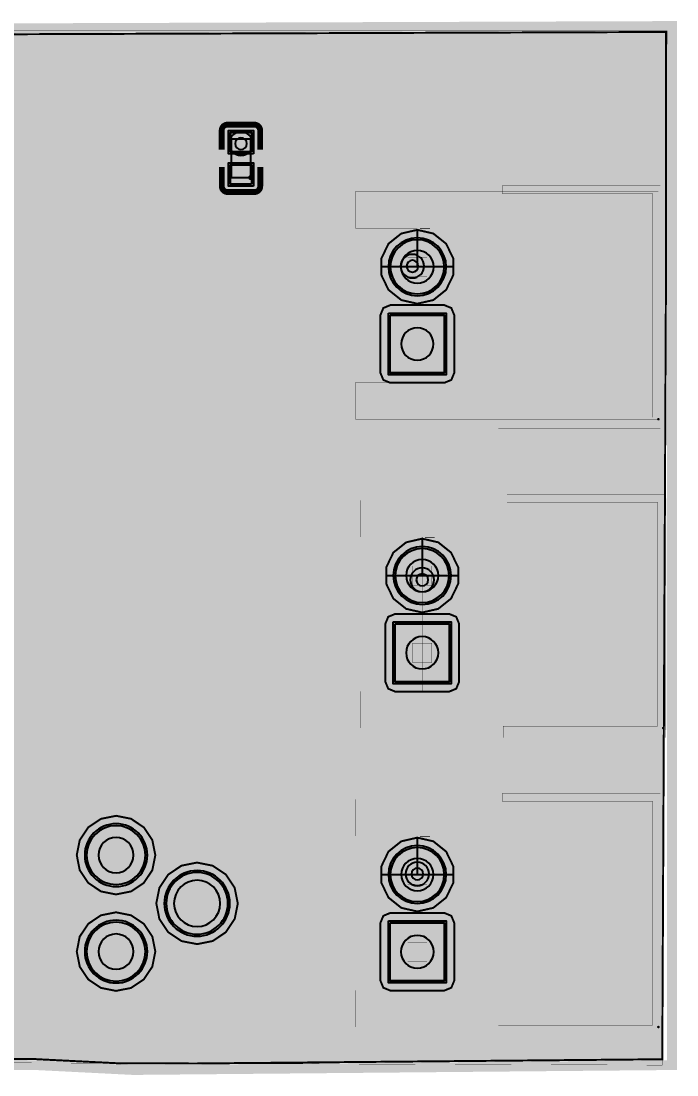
# Model space of a CAD drawing. Header units: millimetres. Extents: x 56.5 to 93.6, y 37.7 to 70.1.
# Drawn here: x 76.59 to 93.6, y 42.8 to 70.1 of the extents above; entities that cross this region are included whole.
import ezdxf

# ---------------------------------------------------------------- set-up
doc = ezdxf.new("R2010")
doc.units = ezdxf.units.MM
doc.header["$MEASUREMENT"] = 0
for name, color, linetype, true_color in [('Board-Outline-Layer', 7, 'Continuous', 0xff00ff), ('Bottom-Layer', 7, 'Continuous', 0x0000ff), ('Bottom-Paste-Mask-Layer', 7, 'Continuous', 0x800000), ('Bottom-Solder-Mask-Layer', 7, 'Continuous', 0xaa00ff), ('Component-Marking-Layer', 7, 'Continuous', 0x66ffcc), ('Component-Shape-Layer', 7, 'Continuous', 0x00cccc), ('Document-Layer', 7, 'Continuous', 0xffffff), ('Hole-Layer', 7, 'Continuous', 0x222222), ('Multi-Layer', 7, 'Continuous', 0xc0c0c0), ('Pin-Soldering-Layer', 7, 'Continuous', 0xcc9999), ('Top-Layer', 7, 'Continuous', 0xff0000), ('Top-Paste-Mask-Layer', 7, 'Continuous', 0x808080), ('Top-Silkscreen-Layer', 7, 'Continuous', 0xffcc00), ('Top-Solder-Mask-Layer', 7, 'Continuous', 0x800080)]:
    doc.layers.add(name, color=color, linetype=linetype, true_color=true_color)

msp = doc.modelspace()

# ---------------------------------------------------------------- hatches: boundary and pattern name
at = {"layer": 'Bottom-Layer'}
for points in [[(81.101, 43.095), (79.078, 43.102), (76.992, 43.207), (76.989, 43.208), (76.986, 43.208), (56.797, 43.334), (56.797, 69.696), (93.318, 69.822), (93.318, 64.041), (93.219, 43.205)], [(86.868, 64.695), (86.453, 64.6), (86.12, 64.335), (85.936, 63.951), (85.936, 63.525), (86.12, 63.142), (86.453, 62.876), (86.868, 62.782), (87.283, 62.876), (87.616, 63.142), (87.801, 63.525), (87.801, 63.951), (87.616, 64.335), (87.283, 64.6)], [(86.168, 63.738, 1), (87.568, 63.738, 1)], [(85.912, 60.988), (85.987, 60.807), (86.168, 60.732), (87.568, 60.732), (87.75, 60.807), (87.825, 60.988), (87.825, 62.488), (87.75, 62.67), (87.568, 62.745), (86.168, 62.745), (85.987, 62.67), (85.912, 62.488)], [(86.168, 62.488), (87.568, 62.488), (87.568, 60.988), (86.168, 60.988)], [(86.995, 56.694), (86.58, 56.599), (86.247, 56.334), (86.063, 55.95), (86.063, 55.524), (86.247, 55.141), (86.58, 54.875), (86.995, 54.781), (87.41, 54.875), (87.743, 55.141), (87.928, 55.524), (87.928, 55.95), (87.743, 56.334), (87.41, 56.599)], [(86.295, 55.737, 1), (87.695, 55.737, 1)], [(86.039, 52.987), (86.114, 52.806), (86.295, 52.731), (87.695, 52.731), (87.877, 52.806), (87.952, 52.987), (87.952, 54.487), (87.877, 54.669), (87.695, 54.744), (86.295, 54.744), (86.114, 54.669), (86.039, 54.487)], [(86.295, 54.487), (87.695, 54.487), (87.695, 52.987), (86.295, 52.987)], [(78.039, 48.494), (78.116, 48.104), (78.337, 47.774), (78.667, 47.553), (79.057, 47.475), (79.447, 47.553), (79.777, 47.774), (79.998, 48.104), (80.076, 48.494), (79.998, 48.884), (79.777, 49.214), (79.447, 49.435), (79.057, 49.513), (78.667, 49.435), (78.337, 49.214), (78.116, 48.884)], [(78.295, 48.494, 1), (79.819, 48.494, 1)], [(86.868, 48.947), (86.453, 48.852), (86.12, 48.586), (85.936, 48.203), (85.936, 47.777), (86.12, 47.394), (86.453, 47.128), (86.868, 47.034), (87.283, 47.128), (87.616, 47.394), (87.801, 47.777), (87.801, 48.203), (87.616, 48.586), (87.283, 48.852)], [(86.168, 47.99, 1), (87.568, 47.99, 1)], [(80.101, 47.244), (80.181, 46.84), (80.41, 46.497), (80.753, 46.268), (81.157, 46.188), (81.562, 46.268), (81.904, 46.497), (82.133, 46.84), (82.214, 47.244), (82.133, 47.648), (81.904, 47.991), (81.562, 48.22), (81.157, 48.301), (80.753, 48.22), (80.41, 47.991), (80.181, 47.648)], [(80.357, 47.244, 1), (81.957, 47.244, 1)], [(78.039, 45.994), (78.116, 45.604), (78.337, 45.274), (78.667, 45.053), (79.057, 44.976), (79.447, 45.053), (79.777, 45.274), (79.998, 45.604), (80.076, 45.994), (79.998, 46.384), (79.777, 46.714), (79.447, 46.935), (79.057, 47.013), (78.667, 46.935), (78.337, 46.714), (78.116, 46.384)], [(85.912, 45.24), (85.987, 45.059), (86.168, 44.984), (87.568, 44.984), (87.75, 45.059), (87.825, 45.24), (87.825, 46.74), (87.75, 46.921), (87.568, 46.997), (86.168, 46.997), (85.987, 46.921), (85.912, 46.74)], [(78.295, 45.994, 1), (79.819, 45.994, 1)], [(86.168, 46.74), (87.568, 46.74), (87.568, 45.24), (86.168, 45.24)]]:
    msp.add_hatch(color=256, dxfattribs=at).paths.add_polyline_path(points)
at = {"layer": 'Bottom-Paste-Mask-Layer'}
for points in [[(86.168, 63.738, 1), (87.568, 63.738, 1)], [(86.168, 62.488), (87.568, 62.488), (87.568, 60.988), (86.168, 60.988)], [(86.295, 55.737, 1), (87.695, 55.737, 1)], [(86.295, 54.487), (87.695, 54.487), (87.695, 52.987), (86.295, 52.987)], [(78.295, 48.494, 1), (79.819, 48.494, 1)], [(86.168, 47.99, 1), (87.568, 47.99, 1)], [(80.357, 47.244, 1), (81.957, 47.244, 1)], [(78.295, 45.994, 1), (79.819, 45.994, 1)], [(86.168, 46.74), (87.568, 46.74), (87.568, 45.24), (86.168, 45.24)]]:
    msp.add_hatch(color=256, dxfattribs=at).paths.add_polyline_path(points)
at = {"layer": 'Bottom-Solder-Mask-Layer'}
for points in [[(86.117, 63.738, 1), (87.619, 63.738, 1)], [(86.117, 62.539), (87.619, 62.539), (87.619, 60.937), (86.117, 60.937)], [(86.244, 55.737, 1), (87.746, 55.737, 1)], [(86.244, 54.538), (87.746, 54.538), (87.746, 52.936), (86.244, 52.936)], [(78.244, 48.494, 1), (79.87, 48.494, 1)], [(86.117, 47.99, 1), (87.619, 47.99, 1)], [(80.306, 47.244, 1), (82.008, 47.244, 1)], [(78.244, 45.994, 1), (79.87, 45.994, 1)], [(86.117, 46.791), (87.619, 46.791), (87.619, 45.189), (86.117, 45.189)]]:
    msp.add_hatch(color=256, dxfattribs=at).paths.add_polyline_path(points)
at = {"layer": 'Component-Marking-Layer'}
for points in [[(82.486, 66.048, 1), (82.606, 66.048, 1)], [(82.486, 66.048, 1), (82.606, 66.048, 1)], [(93.088, 59.788, 1), (93.148, 59.788, 1)], [(93.088, 59.788, 1), (93.148, 59.788, 1)], [(93.215, 51.787, 1), (93.275, 51.787, 1)], [(93.215, 51.787, 1), (93.275, 51.787, 1)], [(93.088, 44.04, 1), (93.148, 44.04, 1)], [(93.088, 44.04, 1), (93.148, 44.04, 1)]]:
    msp.add_hatch(color=256, dxfattribs=at).paths.add_polyline_path(points)
at = {"layer": 'Component-Shape-Layer'}
for points in [[(93.118, 65.688), (93.118, 59.788), (85.268, 59.788), (85.268, 60.738), (86.868, 60.738), (86.868, 62.738), (86.868, 64.738), (85.268, 64.738), (85.268, 65.688)], [(93.118, 65.688), (93.118, 59.788), (85.268, 59.788), (85.268, 60.738), (86.868, 60.738), (86.868, 62.738), (86.868, 64.738), (85.268, 64.738), (85.268, 65.688)], [(93.245, 57.687), (93.245, 51.787), (85.395, 51.787), (85.395, 52.737), (86.995, 52.737), (86.995, 54.737), (86.995, 56.737), (85.395, 56.737), (85.395, 57.687)], [(93.245, 57.687), (93.245, 51.787), (85.395, 51.787), (85.395, 52.737), (86.995, 52.737), (86.995, 54.737), (86.995, 56.737), (85.395, 56.737), (85.395, 57.687)], [(93.118, 49.94), (93.118, 44.04), (85.268, 44.04), (85.268, 44.99), (86.868, 44.99), (86.868, 46.99), (86.868, 48.99), (85.268, 48.99), (85.268, 49.94)], [(93.118, 49.94), (93.118, 44.04), (85.268, 44.04), (85.268, 44.99), (86.868, 44.99), (86.868, 46.99), (86.868, 48.99), (85.268, 48.99), (85.268, 49.94)]]:
    msp.add_hatch(color=256, dxfattribs=at).paths.add_polyline_path(points)
at = {"layer": 'Document-Layer'}
for points in [[(93.168, 59.538), (88.968, 59.538), (88.968, 59.838), (92.968, 59.838), (92.968, 65.638), (89.068, 65.638), (89.068, 65.838), (93.168, 65.838)], [(93.168, 59.538), (88.968, 59.538), (88.968, 59.838), (92.968, 59.838), (92.968, 65.638), (89.068, 65.638), (89.068, 65.838), (93.168, 65.838)], [(93.295, 51.537), (89.095, 51.537), (89.095, 51.837), (93.095, 51.837), (93.095, 57.637), (89.195, 57.637), (89.195, 57.837), (93.295, 57.837)], [(93.295, 51.537), (89.095, 51.537), (89.095, 51.837), (93.095, 51.837), (93.095, 57.637), (89.195, 57.637), (89.195, 57.837), (93.295, 57.837)], [(93.168, 43.79), (88.968, 43.79), (88.968, 44.09), (92.968, 44.09), (92.968, 49.89), (89.068, 49.89), (89.068, 50.09), (93.168, 50.09)], [(93.168, 43.79), (88.968, 43.79), (88.968, 44.09), (92.968, 44.09), (92.968, 49.89), (89.068, 49.89), (89.068, 50.09), (93.168, 50.09)]]:
    msp.add_hatch(color=256, dxfattribs=at).paths.add_polyline_path(points)
at = {"layer": 'Hole-Layer'}
for points in [[(86.443, 63.738, 1), (87.293, 63.738, 1)], [(86.449, 61.738, 1), (87.287, 61.738, 1)], [(86.576, 55.737, 1), (87.414, 55.737, 1)], [(86.576, 53.737, 1), (87.414, 53.737, 1)], [(78.6, 48.494, 1), (79.514, 48.494, 1)], [(86.449, 47.99, 1), (87.287, 47.99, 1)], [(80.557, 47.244, 1), (81.757, 47.244, 1)], [(78.6, 45.994, 1), (79.514, 45.994, 1)], [(86.443, 45.99, 1), (87.293, 45.99, 1)]]:
    msp.add_hatch(color=256, dxfattribs=at).paths.add_polyline_path(points)
at = {"layer": 'Multi-Layer'}
for points in [[(86.168, 63.738, 1), (87.568, 63.738, 1)], [(86.168, 63.738, 1), (87.568, 63.738, 1)], [(86.168, 63.738, 1), (87.568, 63.738, 1)], [(86.168, 62.488), (87.568, 62.488), (87.568, 60.988), (86.168, 60.988)], [(86.168, 62.488), (87.568, 62.488), (87.568, 60.988), (86.168, 60.988)], [(86.168, 62.488), (87.568, 62.488), (87.568, 60.988), (86.168, 60.988)], [(86.295, 55.737, 1), (87.695, 55.737, 1)], [(86.295, 55.737, 1), (87.695, 55.737, 1)], [(86.295, 55.737, 1), (87.695, 55.737, 1)], [(86.295, 54.487), (87.695, 54.487), (87.695, 52.987), (86.295, 52.987)], [(86.295, 54.487), (87.695, 54.487), (87.695, 52.987), (86.295, 52.987)], [(86.295, 54.487), (87.695, 54.487), (87.695, 52.987), (86.295, 52.987)], [(78.295, 48.494, 1), (79.819, 48.494, 1)], [(78.295, 48.494, 1), (79.819, 48.494, 1)], [(78.295, 48.494, 1), (79.819, 48.494, 1)], [(86.168, 47.99, 1), (87.568, 47.99, 1)], [(86.168, 47.99, 1), (87.568, 47.99, 1)], [(86.168, 47.99, 1), (87.568, 47.99, 1)], [(80.357, 47.244, 1), (81.957, 47.244, 1)], [(80.357, 47.244, 1), (81.957, 47.244, 1)], [(80.357, 47.244, 1), (81.957, 47.244, 1)], [(78.295, 45.994, 1), (79.819, 45.994, 1)], [(78.295, 45.994, 1), (79.819, 45.994, 1)], [(78.295, 45.994, 1), (79.819, 45.994, 1)], [(86.168, 46.74), (87.568, 46.74), (87.568, 45.24), (86.168, 45.24)], [(86.168, 46.74), (87.568, 46.74), (87.568, 45.24), (86.168, 45.24)], [(86.168, 46.74), (87.568, 46.74), (87.568, 45.24), (86.168, 45.24)]]:
    msp.add_hatch(color=256, dxfattribs=at).paths.add_polyline_path(points)
at = {"layer": 'Pin-Soldering-Layer'}
for points in [[(82.546, 67.048), (82.546, 66.798), (82.046, 66.798), (82.046, 67.048)], [(82.546, 67.048), (82.546, 66.798), (82.046, 66.798), (82.046, 67.048)], [(82.546, 66.048), (82.046, 66.048), (82.046, 66.298), (82.546, 66.298)], [(82.546, 66.048), (82.046, 66.048), (82.046, 66.298), (82.546, 66.298)], [(87.118, 63.988), (87.118, 63.488), (86.618, 63.488), (86.618, 63.988)], [(87.118, 63.988), (87.118, 63.488), (86.618, 63.488), (86.618, 63.988)], [(87.118, 61.988), (87.118, 61.488), (86.618, 61.488), (86.618, 61.988)], [(87.118, 61.988), (87.118, 61.488), (86.618, 61.488), (86.618, 61.988)], [(87.245, 55.987), (87.245, 55.487), (86.745, 55.487), (86.745, 55.987)], [(87.245, 55.987), (87.245, 55.487), (86.745, 55.487), (86.745, 55.987)], [(87.245, 53.987), (87.245, 53.487), (86.745, 53.487), (86.745, 53.987)], [(87.245, 53.987), (87.245, 53.487), (86.745, 53.487), (86.745, 53.987)], [(87.118, 48.24), (87.118, 47.74), (86.618, 47.74), (86.618, 48.24)], [(87.118, 48.24), (87.118, 47.74), (86.618, 47.74), (86.618, 48.24)], [(87.118, 46.24), (87.118, 45.74), (86.618, 45.74), (86.618, 46.24)], [(87.118, 46.24), (87.118, 45.74), (86.618, 45.74), (86.618, 46.24)]]:
    msp.add_hatch(color=256, dxfattribs=at).paths.add_polyline_path(points)
at = {"layer": 'Top-Layer'}
for points in [[(82.566, 66.718), (82.026, 66.718), (82.026, 67.218), (82.566, 67.218)], [(82.566, 65.878), (82.026, 65.878), (82.026, 66.378), (82.566, 66.378)], [(86.168, 63.738, 1), (87.568, 63.738, 1)], [(86.168, 62.488), (87.568, 62.488), (87.568, 60.988), (86.168, 60.988)], [(86.295, 55.737, 1), (87.695, 55.737, 1)], [(86.295, 54.487), (87.695, 54.487), (87.695, 52.987), (86.295, 52.987)], [(78.295, 48.494, 1), (79.819, 48.494, 1)], [(86.168, 47.99, 1), (87.568, 47.99, 1)], [(80.357, 47.244, 1), (81.957, 47.244, 1)], [(78.295, 45.994, 1), (79.819, 45.994, 1)], [(86.168, 46.74), (87.568, 46.74), (87.568, 45.24), (86.168, 45.24)]]:
    msp.add_hatch(color=256, dxfattribs=at).paths.add_polyline_path(points)
at = {"layer": 'Top-Paste-Mask-Layer'}
for points in [[(82.566, 66.718), (82.026, 66.718), (82.026, 67.218), (82.566, 67.218)], [(82.566, 65.878), (82.026, 65.878), (82.026, 66.378), (82.566, 66.378)], [(86.168, 63.738, 1), (87.568, 63.738, 1)], [(86.168, 62.488), (87.568, 62.488), (87.568, 60.988), (86.168, 60.988)], [(86.295, 55.737, 1), (87.695, 55.737, 1)], [(86.295, 54.487), (87.695, 54.487), (87.695, 52.987), (86.295, 52.987)], [(78.295, 48.494, 1), (79.819, 48.494, 1)], [(86.168, 47.99, 1), (87.568, 47.99, 1)], [(80.357, 47.244, 1), (81.957, 47.244, 1)], [(78.295, 45.994, 1), (79.819, 45.994, 1)], [(86.168, 46.74), (87.568, 46.74), (87.568, 45.24), (86.168, 45.24)]]:
    msp.add_hatch(color=256, dxfattribs=at).paths.add_polyline_path(points)
at = {"layer": 'Top-Solder-Mask-Layer'}
for points in [[(82.617, 66.667), (81.975, 66.667), (81.975, 67.269), (82.617, 67.269)], [(82.617, 65.827), (81.975, 65.827), (81.975, 66.429), (82.617, 66.429)], [(86.117, 63.738, 1), (87.619, 63.738, 1)], [(86.117, 62.539), (87.619, 62.539), (87.619, 60.937), (86.117, 60.937)], [(86.244, 55.737, 1), (87.746, 55.737, 1)], [(86.244, 54.538), (87.746, 54.538), (87.746, 52.936), (86.244, 52.936)], [(78.244, 48.494, 1), (79.87, 48.494, 1)], [(86.117, 47.99, 1), (87.619, 47.99, 1)], [(80.306, 47.244, 1), (82.008, 47.244, 1)], [(78.244, 45.994, 1), (79.87, 45.994, 1)], [(86.117, 46.791), (87.619, 46.791), (87.619, 45.189), (86.117, 45.189)]]:
    msp.add_hatch(color=256, dxfattribs=at).paths.add_polyline_path(points)

# ---------------------------------------------------------------- linework, layer by layer
at = {"layer": 'Board-Outline-Layer', "const_width": 0.254}
msp.add_lwpolyline([(56.642, 43.18), (56.642, 69.85), (93.472, 69.977), (93.472, 43.053), (79.502, 42.926), (76.985, 43.053)], close=True, dxfattribs=at)
at = {"layer": 'Bottom-Layer'}
for points, const_width in [([(56.642, 43.18), (56.642, 69.85), (93.345, 69.85), (93.218, 43.053)], 0.00508), ([(81.101, 43.095), (79.078, 43.102), (76.992, 43.207), (76.989, 43.208), (76.986, 43.208), (56.797, 43.334), (56.797, 69.696), (93.318, 69.822), (93.318, 64.041), (93.219, 43.205)], 0.0508), ([(86.868, 64.695), (86.453, 64.6), (86.12, 64.335), (85.936, 63.951), (85.936, 63.525), (86.12, 63.142), (86.453, 62.876), (86.868, 62.782), (87.283, 62.876), (87.616, 63.142), (87.801, 63.525), (87.801, 63.951), (87.616, 64.335), (87.283, 64.6)], 0.0508), ([(85.912, 60.988), (85.987, 60.807), (86.168, 60.732), (87.568, 60.732), (87.75, 60.807), (87.825, 60.988), (87.825, 62.488), (87.75, 62.67), (87.568, 62.745), (86.168, 62.745), (85.987, 62.67), (85.912, 62.488)], 0.0508), ([(86.995, 56.694), (86.58, 56.599), (86.247, 56.334), (86.063, 55.95), (86.063, 55.524), (86.247, 55.141), (86.58, 54.875), (86.995, 54.781), (87.41, 54.875), (87.743, 55.141), (87.928, 55.524), (87.928, 55.95), (87.743, 56.334), (87.41, 56.599)], 0.0508), ([(86.039, 52.987), (86.114, 52.806), (86.295, 52.731), (87.695, 52.731), (87.877, 52.806), (87.952, 52.987), (87.952, 54.487), (87.877, 54.669), (87.695, 54.744), (86.295, 54.744), (86.114, 54.669), (86.039, 54.487)], 0.0508), ([(78.039, 48.494), (78.116, 48.104), (78.337, 47.774), (78.667, 47.553), (79.057, 47.475), (79.447, 47.553), (79.777, 47.774), (79.998, 48.104), (80.076, 48.494), (79.998, 48.884), (79.777, 49.214), (79.447, 49.435), (79.057, 49.513), (78.667, 49.435), (78.337, 49.214), (78.116, 48.884)], 0.0508), ([(86.868, 48.947), (86.453, 48.852), (86.12, 48.586), (85.936, 48.203), (85.936, 47.777), (86.12, 47.394), (86.453, 47.128), (86.868, 47.034), (87.283, 47.128), (87.616, 47.394), (87.801, 47.777), (87.801, 48.203), (87.616, 48.586), (87.283, 48.852)], 0.0508), ([(80.101, 47.244), (80.181, 46.84), (80.41, 46.497), (80.753, 46.268), (81.157, 46.188), (81.562, 46.268), (81.904, 46.497), (82.133, 46.84), (82.214, 47.244), (82.133, 47.648), (81.904, 47.991), (81.562, 48.22), (81.157, 48.301), (80.753, 48.22), (80.41, 47.991), (80.181, 47.648)], 0.0508), ([(78.039, 45.994), (78.116, 45.604), (78.337, 45.274), (78.667, 45.053), (79.057, 44.976), (79.447, 45.053), (79.777, 45.274), (79.998, 45.604), (80.076, 45.994), (79.998, 46.384), (79.777, 46.714), (79.447, 46.935), (79.057, 47.013), (78.667, 46.935), (78.337, 46.714), (78.116, 46.384)], 0.0508), ([(85.912, 45.24), (85.987, 45.059), (86.168, 44.984), (87.568, 44.984), (87.75, 45.059), (87.825, 45.24), (87.825, 46.74), (87.75, 46.921), (87.568, 46.997), (86.168, 46.997), (85.987, 46.921), (85.912, 46.74)], 0.0508)]:
    msp.add_lwpolyline(points, close=True, dxfattribs=dict(at, const_width=const_width))
for points, const_width in [([(82.296, 66.929), (82.677, 67.31)], 1), ([(82.677, 67.31), (86.233, 63.754)], 1), ([(65.151, 66.929), (82.296, 66.929)], 1), ([(86.868, 63.738), (86.868, 64.695)], 0.0508), ([(86.233, 63.754), (86.741, 63.754)], 1), ([(86.741, 63.754), (87.083, 63.754)], 0.8), ([(87.083, 63.754), (88.121, 62.717)], 0.8), ([(86.868, 63.738), (85.912, 63.738)], 0.0508), ([(86.868, 63.738), (87.825, 63.738)], 0.0508), ([(88.121, 62.717), (88.121, 60.759)], 0.8), ([(88.121, 60.759), (84.836, 57.475)], 0.8), ([(84.836, 57.475), (84.836, 55.626)], 0.8), ([(74.533, 56.261), (78.232, 56.261)], 1), ([(78.232, 56.261), (83.82, 50.673)], 1), ([(86.995, 55.737), (86.995, 56.694)], 0.0508), ([(84.836, 55.626), (86.995, 55.626)], 0.8), ([(86.995, 55.737), (86.039, 55.737)], 0.0508), ([(86.995, 55.737), (87.952, 55.737)], 0.0508), ([(71.044, 50.673), (83.82, 50.673)], 1), ([(83.82, 50.673), (86.487, 48.006)], 1), ([(86.741, 50.673), (83.82, 50.673)], 1), ([(86.741, 48.006), (86.741, 50.673)], 1), ([(86.868, 47.99), (86.868, 48.947)], 0.0508), ([(86.487, 48.006), (86.741, 48.006)], 1), ([(86.868, 47.99), (85.912, 47.99)], 0.0508), ([(86.868, 47.99), (87.825, 47.99)], 0.0508)]:
    msp.add_lwpolyline(points, dxfattribs=dict(at, const_width=const_width))
for points in [[(86.168, 63.738, 1), (87.568, 63.738), (87.568, 63.738, 1), (86.168, 63.738)], [(86.295, 55.737, 1), (87.695, 55.737), (87.695, 55.737, 1), (86.295, 55.737)], [(86.168, 47.99, 1), (87.568, 47.99), (87.568, 47.99, 1), (86.168, 47.99)], [(80.357, 47.244, 1), (81.957, 47.244), (81.957, 47.244, 1), (80.357, 47.244)]]:
    msp.add_lwpolyline(points, format="xyb", dxfattribs=at)
for points in [[(86.168, 62.488), (87.568, 62.488), (87.568, 60.988), (86.168, 60.988)], [(86.295, 54.487), (87.695, 54.487), (87.695, 52.987), (86.295, 52.987)], [(86.168, 46.74), (87.568, 46.74), (87.568, 45.24), (86.168, 45.24)]]:
    msp.add_lwpolyline(points, close=True, dxfattribs=at)
for points in [[(78.295, 48.494, 1), (79.819, 48.494, 1)], [(78.295, 45.994, 1), (79.819, 45.994, 1)]]:
    msp.add_lwpolyline(points, format="xyb", close=True, dxfattribs=at)
at = {"layer": 'Bottom-Paste-Mask-Layer'}
for points in [[(86.168, 63.738, 1), (87.568, 63.738), (87.568, 63.738, 1), (86.168, 63.738)], [(86.295, 55.737, 1), (87.695, 55.737), (87.695, 55.737, 1), (86.295, 55.737)], [(86.168, 47.99, 1), (87.568, 47.99), (87.568, 47.99, 1), (86.168, 47.99)], [(80.357, 47.244, 1), (81.957, 47.244), (81.957, 47.244, 1), (80.357, 47.244)]]:
    msp.add_lwpolyline(points, format="xyb", dxfattribs=at)
for points in [[(86.168, 62.488), (87.568, 62.488), (87.568, 60.988), (86.168, 60.988)], [(86.295, 54.487), (87.695, 54.487), (87.695, 52.987), (86.295, 52.987)], [(86.168, 46.74), (87.568, 46.74), (87.568, 45.24), (86.168, 45.24)]]:
    msp.add_lwpolyline(points, close=True, dxfattribs=at)
for points in [[(78.295, 48.494, 1), (79.819, 48.494, 1)], [(78.295, 45.994, 1), (79.819, 45.994, 1)]]:
    msp.add_lwpolyline(points, format="xyb", close=True, dxfattribs=at)
at = {"layer": 'Bottom-Solder-Mask-Layer'}
for points in [[(86.117, 63.738, 1), (87.619, 63.738, 1)], [(86.244, 55.737, 1), (87.746, 55.737, 1)], [(78.244, 48.494, 1), (79.87, 48.494, 1)], [(86.117, 47.99, 1), (87.619, 47.99, 1)], [(80.306, 47.244, 1), (82.008, 47.244, 1)], [(78.244, 45.994, 1), (79.87, 45.994, 1)]]:
    msp.add_lwpolyline(points, format="xyb", close=True, dxfattribs=at)
for points in [[(86.117, 62.539), (87.619, 62.539), (87.619, 60.937), (86.117, 60.937)], [(86.244, 54.538), (87.746, 54.538), (87.746, 52.936), (86.244, 52.936)], [(86.117, 46.791), (87.619, 46.791), (87.619, 45.189), (86.117, 45.189)]]:
    msp.add_lwpolyline(points, close=True, dxfattribs=at)
at = {"layer": 'Component-Marking-Layer', "const_width": 0.00508}
msp.add_lwpolyline([(82.486, 66.048, 1), (82.606, 66.048), (82.606, 66.048, 1), (82.486, 66.048)], format="xyb", dxfattribs=at)
msp.add_lwpolyline([(82.486, 66.048, 1), (82.606, 66.048), (82.606, 66.048, 1), (82.486, 66.048)], format="xyb", dxfattribs=at)
for points in [[(93.088, 59.788, 1), (93.148, 59.788, 1)], [(93.088, 59.788, 1), (93.148, 59.788, 1)], [(93.215, 51.787, 1), (93.275, 51.787, 1)], [(93.215, 51.787, 1), (93.275, 51.787, 1)], [(93.088, 44.04, 1), (93.148, 44.04, 1)], [(93.088, 44.04, 1), (93.148, 44.04, 1)]]:
    msp.add_lwpolyline(points, format="xyb", close=True, dxfattribs=at)
at = {"layer": 'Component-Shape-Layer'}
for points, const_width in [([(82.546, 66.048), (82.046, 66.048), (82.046, 67.048), (82.546, 67.048)], 0.0508), ([(82.546, 66.048), (82.046, 66.048), (82.046, 67.048), (82.546, 67.048)], 0.0508), ([(93.118, 65.688), (93.118, 59.788), (85.268, 59.788), (85.268, 60.738), (86.868, 60.738), (86.868, 62.738), (86.868, 64.738), (85.268, 64.738), (85.268, 65.688)], 0.00508), ([(93.118, 65.688), (93.118, 59.788), (85.268, 59.788), (85.268, 60.738), (86.868, 60.738), (86.868, 62.738), (86.868, 64.738), (85.268, 64.738), (85.268, 65.688)], 0.00508), ([(93.245, 57.687), (93.245, 51.787), (85.395, 51.787), (85.395, 52.737), (86.995, 52.737), (86.995, 54.737), (86.995, 56.737), (85.395, 56.737), (85.395, 57.687)], 0.00508), ([(93.245, 57.687), (93.245, 51.787), (85.395, 51.787), (85.395, 52.737), (86.995, 52.737), (86.995, 54.737), (86.995, 56.737), (85.395, 56.737), (85.395, 57.687)], 0.00508), ([(93.118, 49.94), (93.118, 44.04), (85.268, 44.04), (85.268, 44.99), (86.868, 44.99), (86.868, 46.99), (86.868, 48.99), (85.268, 48.99), (85.268, 49.94)], 0.00508), ([(93.118, 49.94), (93.118, 44.04), (85.268, 44.04), (85.268, 44.99), (86.868, 44.99), (86.868, 46.99), (86.868, 48.99), (85.268, 48.99), (85.268, 49.94)], 0.00508)]:
    msp.add_lwpolyline(points, close=True, dxfattribs=dict(at, const_width=const_width))
at = {"layer": 'Document-Layer', "const_width": 0.00508}
for points in [[(93.168, 59.538), (88.968, 59.538), (88.968, 59.838), (92.968, 59.838), (92.968, 65.638), (89.068, 65.638), (89.068, 65.838), (93.168, 65.838)], [(93.168, 59.538), (88.968, 59.538), (88.968, 59.838), (92.968, 59.838), (92.968, 65.638), (89.068, 65.638), (89.068, 65.838), (93.168, 65.838)], [(93.295, 51.537), (89.095, 51.537), (89.095, 51.837), (93.095, 51.837), (93.095, 57.637), (89.195, 57.637), (89.195, 57.837), (93.295, 57.837)], [(93.295, 51.537), (89.095, 51.537), (89.095, 51.837), (93.095, 51.837), (93.095, 57.637), (89.195, 57.637), (89.195, 57.837), (93.295, 57.837)], [(93.168, 43.79), (88.968, 43.79), (88.968, 44.09), (92.968, 44.09), (92.968, 49.89), (89.068, 49.89), (89.068, 50.09), (93.168, 50.09)], [(93.168, 43.79), (88.968, 43.79), (88.968, 44.09), (92.968, 44.09), (92.968, 49.89), (89.068, 49.89), (89.068, 50.09), (93.168, 50.09)]]:
    msp.add_lwpolyline(points, close=True, dxfattribs=at)
at = {"layer": 'Hole-Layer'}
for points in [[(82.144, 66.929, 1), (82.449, 66.929, 1)], [(86.589, 63.754, 1), (86.894, 63.754, 1)], [(86.716, 48.006, 1), (87.021, 48.006, 1)], [(80.557, 47.244, 1), (81.757, 47.244, 1)]]:
    msp.add_lwpolyline(points, format="xyb", close=True, dxfattribs=at)
for points in [[(86.443, 63.738, 1), (87.293, 63.738), (87.293, 63.738, 1), (86.443, 63.738)], [(86.449, 61.738, 1), (87.287, 61.738), (87.287, 61.738, 1), (86.449, 61.738)], [(86.576, 55.737, 1), (87.414, 55.737), (87.414, 55.737, 1), (86.576, 55.737)], [(86.84, 55.626, 1), (87.15, 55.626), (87.15, 55.626, 1), (86.84, 55.626)], [(86.576, 53.737, 1), (87.414, 53.737), (87.414, 53.737, 1), (86.576, 53.737)], [(78.6, 48.494, 1), (79.514, 48.494), (79.514, 48.494, 1), (78.6, 48.494)], [(86.449, 47.99, 1), (87.287, 47.99), (87.287, 47.99, 1), (86.449, 47.99)], [(78.6, 45.994, 1), (79.514, 45.994), (79.514, 45.994, 1), (78.6, 45.994)], [(86.443, 45.99, 1), (87.293, 45.99), (87.293, 45.99, 1), (86.443, 45.99)]]:
    msp.add_lwpolyline(points, format="xyb", dxfattribs=at)
at = {"layer": 'Multi-Layer'}
for points in [[(81.991, 66.929, 1), (82.601, 66.929), (82.601, 66.929, 1), (81.991, 66.929)], [(86.168, 63.738, 1), (87.568, 63.738), (87.568, 63.738, 1), (86.168, 63.738)], [(86.168, 63.738, 1), (87.568, 63.738), (87.568, 63.738, 1), (86.168, 63.738)], [(86.168, 63.738, 1), (87.568, 63.738), (87.568, 63.738, 1), (86.168, 63.738)], [(86.436, 63.754, 1), (87.046, 63.754), (87.046, 63.754, 1), (86.436, 63.754)], [(86.295, 55.737, 1), (87.695, 55.737), (87.695, 55.737, 1), (86.295, 55.737)], [(86.295, 55.737, 1), (87.695, 55.737), (87.695, 55.737, 1), (86.295, 55.737)], [(86.295, 55.737, 1), (87.695, 55.737), (87.695, 55.737, 1), (86.295, 55.737)], [(86.168, 47.99, 1), (87.568, 47.99), (87.568, 47.99, 1), (86.168, 47.99)], [(86.168, 47.99, 1), (87.568, 47.99), (87.568, 47.99, 1), (86.168, 47.99)], [(86.168, 47.99, 1), (87.568, 47.99), (87.568, 47.99, 1), (86.168, 47.99)], [(86.563, 48.006, 1), (87.173, 48.006), (87.173, 48.006, 1), (86.563, 48.006)], [(80.357, 47.244, 1), (81.957, 47.244), (81.957, 47.244, 1), (80.357, 47.244)], [(80.357, 47.244, 1), (81.957, 47.244), (81.957, 47.244, 1), (80.357, 47.244)], [(80.357, 47.244, 1), (81.957, 47.244), (81.957, 47.244, 1), (80.357, 47.244)]]:
    msp.add_lwpolyline(points, format="xyb", dxfattribs=at)
for points in [[(86.168, 62.488), (87.568, 62.488), (87.568, 60.988), (86.168, 60.988)], [(86.168, 62.488), (87.568, 62.488), (87.568, 60.988), (86.168, 60.988)], [(86.168, 62.488), (87.568, 62.488), (87.568, 60.988), (86.168, 60.988)], [(86.295, 54.487), (87.695, 54.487), (87.695, 52.987), (86.295, 52.987)], [(86.295, 54.487), (87.695, 54.487), (87.695, 52.987), (86.295, 52.987)], [(86.295, 54.487), (87.695, 54.487), (87.695, 52.987), (86.295, 52.987)], [(86.168, 46.74), (87.568, 46.74), (87.568, 45.24), (86.168, 45.24)], [(86.168, 46.74), (87.568, 46.74), (87.568, 45.24), (86.168, 45.24)], [(86.168, 46.74), (87.568, 46.74), (87.568, 45.24), (86.168, 45.24)]]:
    msp.add_lwpolyline(points, close=True, dxfattribs=at)
for points in [[(86.685, 55.626, 1), (87.305, 55.626, 1)], [(78.295, 48.494, 1), (79.819, 48.494, 1)], [(78.295, 48.494, 1), (79.819, 48.494, 1)], [(78.295, 48.494, 1), (79.819, 48.494, 1)], [(78.295, 45.994, 1), (79.819, 45.994, 1)], [(78.295, 45.994, 1), (79.819, 45.994, 1)], [(78.295, 45.994, 1), (79.819, 45.994, 1)]]:
    msp.add_lwpolyline(points, format="xyb", close=True, dxfattribs=at)
at = {"layer": 'Pin-Soldering-Layer', "const_width": 0.00508}
for points in [[(82.546, 67.048), (82.546, 66.798), (82.046, 66.798), (82.046, 67.048)], [(82.546, 67.048), (82.546, 66.798), (82.046, 66.798), (82.046, 67.048)], [(82.546, 66.048), (82.046, 66.048), (82.046, 66.298), (82.546, 66.298)], [(82.546, 66.048), (82.046, 66.048), (82.046, 66.298), (82.546, 66.298)], [(87.118, 63.988), (87.118, 63.488), (86.618, 63.488), (86.618, 63.988)], [(87.118, 63.988), (87.118, 63.488), (86.618, 63.488), (86.618, 63.988)], [(87.118, 61.988), (87.118, 61.488), (86.618, 61.488), (86.618, 61.988)], [(87.118, 61.988), (87.118, 61.488), (86.618, 61.488), (86.618, 61.988)], [(87.245, 55.987), (87.245, 55.487), (86.745, 55.487), (86.745, 55.987)], [(87.245, 55.987), (87.245, 55.487), (86.745, 55.487), (86.745, 55.987)], [(87.245, 53.987), (87.245, 53.487), (86.745, 53.487), (86.745, 53.987)], [(87.245, 53.987), (87.245, 53.487), (86.745, 53.487), (86.745, 53.987)], [(87.118, 48.24), (87.118, 47.74), (86.618, 47.74), (86.618, 48.24)], [(87.118, 48.24), (87.118, 47.74), (86.618, 47.74), (86.618, 48.24)], [(87.118, 46.24), (87.118, 45.74), (86.618, 45.74), (86.618, 46.24)], [(87.118, 46.24), (87.118, 45.74), (86.618, 45.74), (86.618, 46.24)]]:
    msp.add_lwpolyline(points, close=True, dxfattribs=at)
at = {"layer": 'Top-Layer'}
for points, const_width in [([(78.867, 68.684), (75.271, 68.684)], 0.6), ([(78.867, 66.04), (78.867, 68.684)], 0.6), ([(82.042, 66.04), (78.867, 66.04)], 0.6), ([(83.169, 64.913), (82.042, 66.04)], 0.6), ([(84.582, 64.913), (83.169, 64.913)], 0.6), ([(84.582, 61.738), (84.582, 64.913)], 0.6), ([(86.868, 61.738), (84.582, 61.738)], 0.6), ([(84.582, 59.182), (74.93, 59.182)], 0.8), ([(84.582, 53.737), (84.582, 59.182)], 0.8), ([(86.995, 53.737), (84.582, 53.737)], 0.8), ([(79.057, 53.594), (72.251, 53.594)], 0.8), ([(79.057, 48.494), (79.057, 53.594)], 0.8), ([(79.057, 45.994), (79.057, 45.085)], 0.8), ([(82.55, 45.085), (83.455, 45.99)], 0.8), ([(83.455, 45.99), (86.868, 45.99)], 0.8), ([(79.057, 45.085), (82.55, 45.085)], 0.8)]:
    msp.add_lwpolyline(points, dxfattribs=dict(at, const_width=const_width))
for points in [[(82.566, 66.718), (82.026, 66.718), (82.026, 67.218), (82.566, 67.218)], [(82.566, 65.878), (82.026, 65.878), (82.026, 66.378), (82.566, 66.378)], [(86.168, 62.488), (87.568, 62.488), (87.568, 60.988), (86.168, 60.988)], [(86.295, 54.487), (87.695, 54.487), (87.695, 52.987), (86.295, 52.987)], [(86.168, 46.74), (87.568, 46.74), (87.568, 45.24), (86.168, 45.24)]]:
    msp.add_lwpolyline(points, close=True, dxfattribs=at)
for points in [[(86.168, 63.738, 1), (87.568, 63.738), (87.568, 63.738, 1), (86.168, 63.738)], [(86.295, 55.737, 1), (87.695, 55.737), (87.695, 55.737, 1), (86.295, 55.737)], [(86.168, 47.99, 1), (87.568, 47.99), (87.568, 47.99, 1), (86.168, 47.99)], [(80.357, 47.244, 1), (81.957, 47.244), (81.957, 47.244, 1), (80.357, 47.244)]]:
    msp.add_lwpolyline(points, format="xyb", dxfattribs=at)
for points in [[(78.295, 48.494, 1), (79.819, 48.494, 1)], [(78.295, 45.994, 1), (79.819, 45.994, 1)]]:
    msp.add_lwpolyline(points, format="xyb", close=True, dxfattribs=at)
at = {"layer": 'Top-Paste-Mask-Layer'}
for points in [[(82.566, 66.718), (82.026, 66.718), (82.026, 67.218), (82.566, 67.218)], [(82.566, 65.878), (82.026, 65.878), (82.026, 66.378), (82.566, 66.378)], [(86.168, 62.488), (87.568, 62.488), (87.568, 60.988), (86.168, 60.988)], [(86.295, 54.487), (87.695, 54.487), (87.695, 52.987), (86.295, 52.987)], [(86.168, 46.74), (87.568, 46.74), (87.568, 45.24), (86.168, 45.24)]]:
    msp.add_lwpolyline(points, close=True, dxfattribs=at)
for points in [[(86.168, 63.738, 1), (87.568, 63.738), (87.568, 63.738, 1), (86.168, 63.738)], [(86.295, 55.737, 1), (87.695, 55.737), (87.695, 55.737, 1), (86.295, 55.737)], [(86.168, 47.99, 1), (87.568, 47.99), (87.568, 47.99, 1), (86.168, 47.99)], [(80.357, 47.244, 1), (81.957, 47.244), (81.957, 47.244, 1), (80.357, 47.244)]]:
    msp.add_lwpolyline(points, format="xyb", dxfattribs=at)
for points in [[(78.295, 48.494, 1), (79.819, 48.494, 1)], [(78.295, 45.994, 1), (79.819, 45.994, 1)]]:
    msp.add_lwpolyline(points, format="xyb", close=True, dxfattribs=at)
at = {"layer": 'Top-Silkscreen-Layer', "const_width": 0.152}
for points in [[(81.797, 67.27, -0.414), (81.949, 67.422)], [(81.797, 67.27, -0.414), (81.949, 67.422)], [(82.641, 67.422, -0.414), (82.794, 67.27)], [(82.641, 67.422, -0.414), (82.794, 67.27)], [(81.951, 65.674, -0.414), (81.799, 65.827)], [(81.951, 65.674, -0.414), (81.799, 65.827)], [(82.796, 65.827, -0.414), (82.643, 65.674)], [(82.796, 65.827, -0.414), (82.643, 65.674)]]:
    msp.add_lwpolyline(points, format="xyb", dxfattribs=at)
at = {"layer": 'Top-Silkscreen-Layer'}
for points, const_width in [([(81.949, 67.422), (82.641, 67.422)], 0.152), ([(81.949, 67.422), (82.641, 67.422)], 0.152), ([(81.797, 66.77), (81.797, 67.27)], 0.152), ([(81.797, 66.77), (81.797, 67.27)], 0.152), ([(82.794, 67.27), (82.794, 66.77)], 0.152), ([(82.794, 67.27), (82.794, 66.77)], 0.152), ([(81.799, 65.827), (81.799, 66.327)], 0.152), ([(81.799, 65.827), (81.799, 66.327)], 0.152), ([(82.796, 66.327), (82.796, 65.827)], 0.152), ([(82.796, 66.327), (82.796, 65.827)], 0.152), ([(93.068, 65.738), (85.468, 65.738)], 0.254), ([(85.468, 65.738), (85.468, 64.738), (87.068, 64.738)], 0.254), ([(93.068, 65.738), (85.468, 65.738)], 0.254), ([(85.468, 65.738), (85.468, 64.738), (87.068, 64.738)], 0.254), ([(93.068, 65.738), (93.068, 59.738)], 0.254), ([(93.068, 65.738), (93.068, 59.738)], 0.254), ([(82.643, 65.674), (81.951, 65.674)], 0.152), ([(82.643, 65.674), (81.951, 65.674)], 0.152), ([(87.068, 64.738), (90.868, 64.738), (90.868, 64.138), (87.068, 64.138)], 0.254), ([(87.068, 64.738), (87.068, 64.719)], 0.254), ([(87.068, 64.738), (90.868, 64.738), (90.868, 64.138), (87.068, 64.138)], 0.254), ([(87.068, 64.738), (87.068, 64.719)], 0.254), ([(93.068, 63.738), (88.768, 63.738), (88.768, 61.738), (92.968, 61.738)], 0.254), ([(93.068, 63.738), (88.768, 63.738), (88.768, 61.738), (92.968, 61.738)], 0.254), ([(87.068, 62.757), (87.068, 62.719)], 0.254), ([(87.068, 62.757), (87.068, 62.719)], 0.254), ([(87.068, 61.338), (90.868, 61.338), (90.868, 60.738), (87.068, 60.738)], 0.254), ([(87.068, 61.338), (90.868, 61.338), (90.868, 60.738), (87.068, 60.738)], 0.254), ([(85.468, 59.738), (85.468, 60.738), (87.068, 60.738)], 0.254), ([(85.468, 59.738), (85.468, 60.738), (87.068, 60.738)], 0.254), ([(87.068, 60.757), (87.068, 60.738)], 0.254), ([(87.068, 60.757), (87.068, 60.738)], 0.254), ([(85.468, 59.738), (93.027, 59.738)], 0.254), ([(85.468, 59.738), (93.027, 59.738)], 0.254), ([(93.195, 57.737), (85.595, 57.737)], 0.254), ([(85.595, 57.737), (85.595, 56.737), (87.195, 56.737)], 0.254), ([(93.195, 57.737), (85.595, 57.737)], 0.254), ([(85.595, 57.737), (85.595, 56.737), (87.195, 56.737)], 0.254), ([(93.195, 57.737), (93.195, 51.737)], 0.254), ([(93.195, 57.737), (93.195, 51.737)], 0.254), ([(87.195, 56.737), (90.995, 56.737), (90.995, 56.137), (87.195, 56.137)], 0.254), ([(87.195, 56.737), (87.195, 56.718)], 0.254), ([(87.195, 56.737), (90.995, 56.737), (90.995, 56.137), (87.195, 56.137)], 0.254), ([(87.195, 56.737), (87.195, 56.718)], 0.254), ([(93.195, 55.737), (88.895, 55.737), (88.895, 53.737), (93.095, 53.737)], 0.254), ([(93.195, 55.737), (88.895, 55.737), (88.895, 53.737), (93.095, 53.737)], 0.254), ([(87.195, 54.756), (87.195, 54.718)], 0.254), ([(87.195, 54.756), (87.195, 54.718)], 0.254), ([(87.195, 53.337), (90.995, 53.337), (90.995, 52.737), (87.195, 52.737)], 0.254), ([(87.195, 53.337), (90.995, 53.337), (90.995, 52.737), (87.195, 52.737)], 0.254), ([(85.595, 51.737), (85.595, 52.737), (87.195, 52.737)], 0.254), ([(85.595, 51.737), (85.595, 52.737), (87.195, 52.737)], 0.254), ([(87.195, 52.756), (87.195, 52.737)], 0.254), ([(87.195, 52.756), (87.195, 52.737)], 0.254), ([(85.595, 51.737), (93.154, 51.737)], 0.254), ([(85.595, 51.737), (93.154, 51.737)], 0.254), ([(68.707, 48.895), (68.707, 50.673), (81.407, 50.673), (81.407, 48.244)], 0.254), ([(68.707, 48.895), (68.707, 50.673), (81.407, 50.673), (81.407, 48.244)], 0.254), ([(93.068, 49.99), (85.468, 49.99)], 0.254), ([(85.468, 49.99), (85.468, 48.99), (87.068, 48.99)], 0.254), ([(93.068, 49.99), (85.468, 49.99)], 0.254), ([(85.468, 49.99), (85.468, 48.99), (87.068, 48.99)], 0.254), ([(93.068, 49.99), (93.068, 43.99)], 0.254), ([(93.068, 49.99), (93.068, 43.99)], 0.254), ([(81.407, 49.149), (81.407, 48.641)], 0.254), ([(81.407, 49.149), (81.407, 48.641)], 0.254), ([(87.068, 48.99), (90.868, 48.99), (90.868, 48.39), (87.068, 48.39)], 0.254), ([(87.068, 48.99), (87.068, 48.971)], 0.254), ([(87.068, 48.99), (90.868, 48.99), (90.868, 48.39), (87.068, 48.39)], 0.254), ([(87.068, 48.99), (87.068, 48.971)], 0.254), ([(93.068, 47.99), (88.768, 47.99), (88.768, 45.99), (92.968, 45.99)], 0.254), ([(93.068, 47.99), (88.768, 47.99), (88.768, 45.99), (92.968, 45.99)], 0.254), ([(87.068, 47.009), (87.068, 46.971)], 0.254), ([(87.068, 47.009), (87.068, 46.971)], 0.254), ([(81.407, 46.244), (81.407, 43.815), (68.707, 43.815), (68.707, 46.244)], 0.254), ([(81.407, 46.244), (81.407, 43.815), (68.707, 43.815), (68.707, 46.244)], 0.254), ([(87.068, 45.59), (90.868, 45.59), (90.868, 44.99), (87.068, 44.99)], 0.254), ([(87.068, 45.59), (90.868, 45.59), (90.868, 44.99), (87.068, 44.99)], 0.254), ([(85.468, 43.99), (85.468, 44.99), (87.068, 44.99)], 0.254), ([(85.468, 43.99), (85.468, 44.99), (87.068, 44.99)], 0.254), ([(87.068, 45.009), (87.068, 44.99)], 0.254), ([(87.068, 45.009), (87.068, 44.99)], 0.254), ([(85.468, 43.99), (93.027, 43.99)], 0.254), ([(85.468, 43.99), (93.027, 43.99)], 0.254)]:
    msp.add_lwpolyline(points, dxfattribs=dict(at, const_width=const_width))
at = {"layer": 'Top-Solder-Mask-Layer'}
for points in [[(82.617, 66.667), (81.975, 66.667), (81.975, 67.269), (82.617, 67.269)], [(82.617, 65.827), (81.975, 65.827), (81.975, 66.429), (82.617, 66.429)], [(86.117, 62.539), (87.619, 62.539), (87.619, 60.937), (86.117, 60.937)], [(86.244, 54.538), (87.746, 54.538), (87.746, 52.936), (86.244, 52.936)], [(86.117, 46.791), (87.619, 46.791), (87.619, 45.189), (86.117, 45.189)]]:
    msp.add_lwpolyline(points, close=True, dxfattribs=at)
for points in [[(86.117, 63.738, 1), (87.619, 63.738, 1)], [(86.244, 55.737, 1), (87.746, 55.737, 1)], [(78.244, 48.494, 1), (79.87, 48.494, 1)], [(86.117, 47.99, 1), (87.619, 47.99, 1)], [(80.306, 47.244, 1), (82.008, 47.244, 1)], [(78.244, 45.994, 1), (79.87, 45.994, 1)]]:
    msp.add_lwpolyline(points, format="xyb", close=True, dxfattribs=at)

doc.saveas('drawing.dxf')
